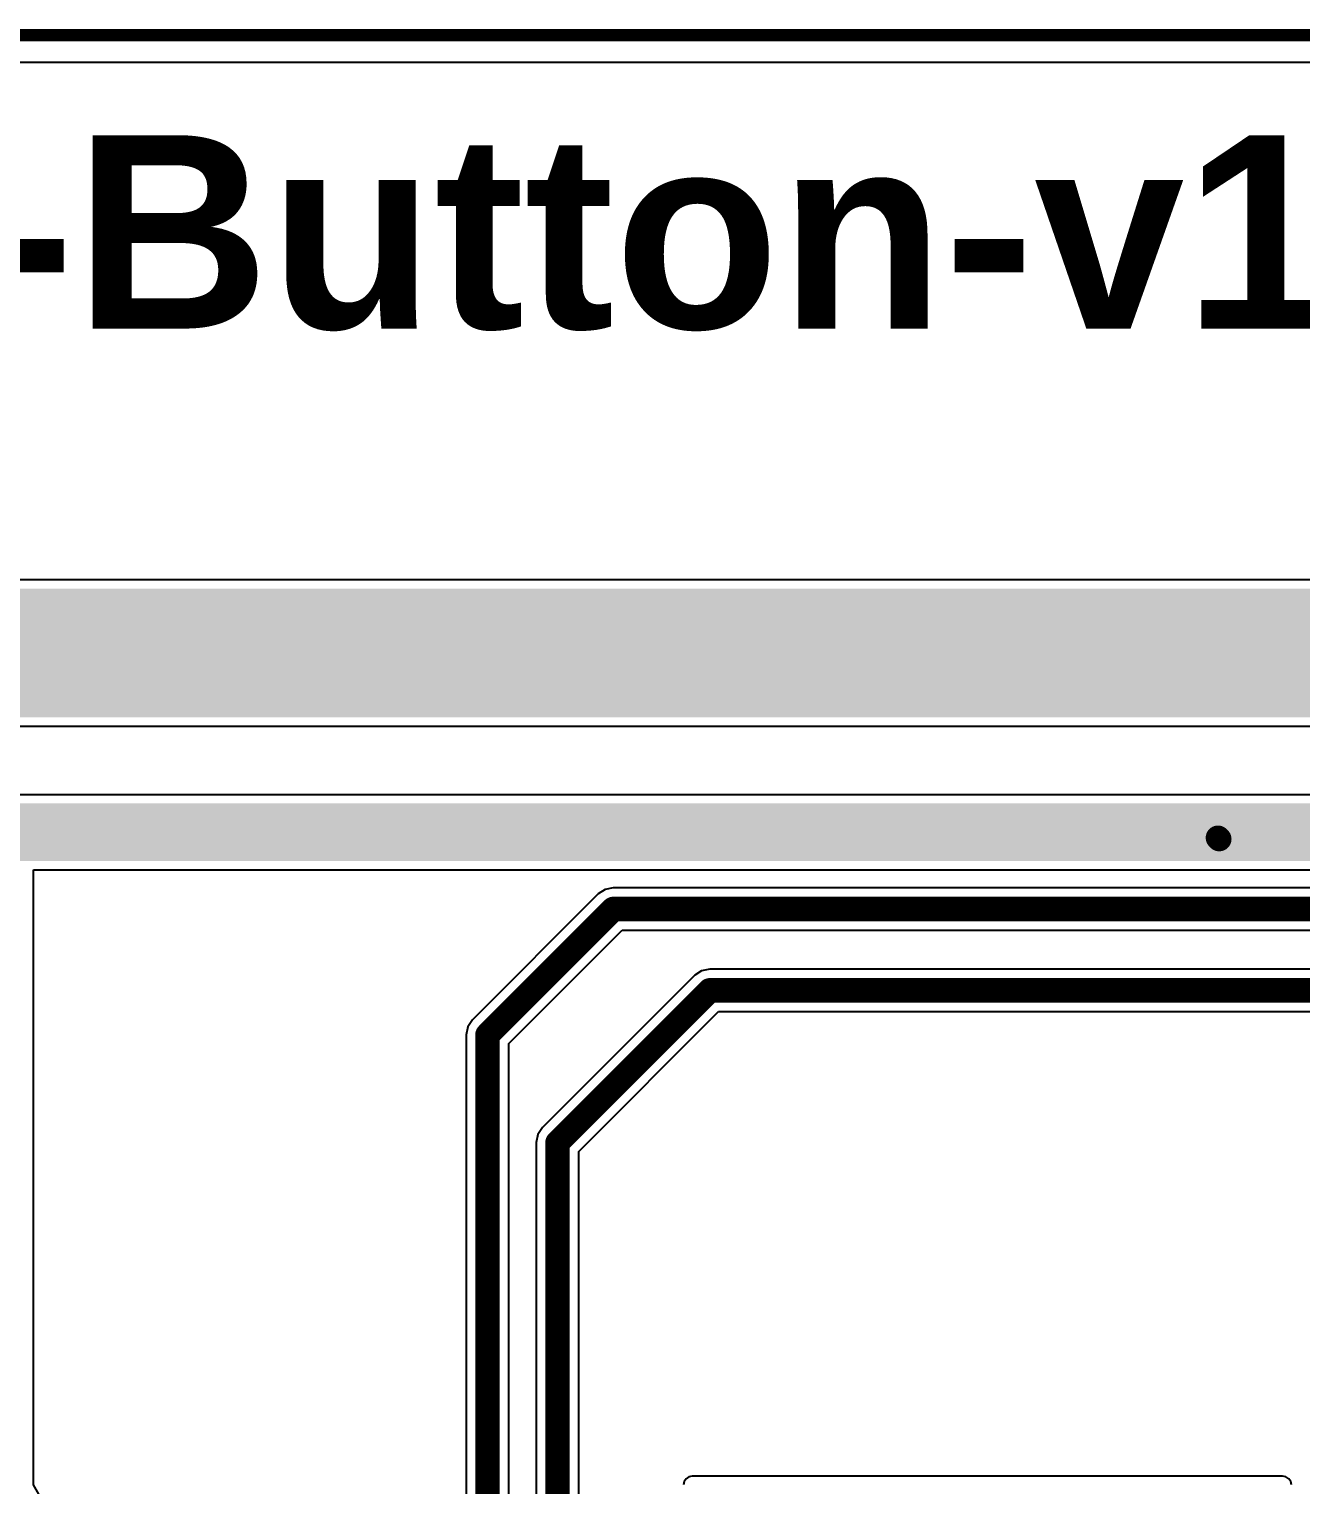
# Model space of a CAD drawing. Header units: inches. Extents: x -5 to 433, y -20 to 71.
# Drawn here: x 29.27 to 55.59, y 40.51 to 70.63 of the extents above; entities that cross this region are included whole.
import ezdxf

# ---------------------------------------------------------------- set-up
doc = ezdxf.new("R2010")
doc.units = ezdxf.units.IN
for name, color, linetype in [('Board Outline', 216, 'Continuous'), ('Top Layer', 1, 'Continuous'), ('Top Overlay', 2, 'Continuous')]:
    doc.layers.add(name, color=color, linetype=linetype)
doc.styles.add('Arial_Bold', font='', dxfattribs={"height": 0.2})
doc.styles.get('Arial_Bold').set_extended_font_data('Arial', bold=True)

msp = doc.modelspace()

# ---------------------------------------------------------------- hatches: boundary and pattern name
at = {"layer": 'Top Layer'}
for points in [[(8.89, 56.388), (76.581, 56.388), (76.581, 59.055), (8.89, 59.055)], [(24.106, 54.61), (24.106, 53.416), (64.541, 53.416), (64.541, 54.61)]]:
    msp.add_hatch(color=1, dxfattribs=at).paths.add_polyline_path(points)

# ---------------------------------------------------------------- linework, layer by layer
at = {"layer": 'Board Outline'}
msp.add_lwpolyline([(20, 70.5, 0.254, 0.254, 0), (60, 70.5, 0.254, 0.254, 0)], format="xyseb", dxfattribs=at)
at = {"layer": 'Top Layer'}
for p, q in [((20.086, 69.946), (59.983, 69.946)), ((76.581, 59.236), (8.89, 59.236)), ((14.151, 56.207), (74.203, 56.207)), ((64.541, 54.791), (24.106, 54.791)), ((29.365, 40.514), (29.365, 53.235)), ((29.365, 53.235), (64.541, 53.235)), ((41.051, 52.737), (38.449, 50.135)), ((41.194, 52.832), (41.051, 52.737)), ((41.362, 52.866), (41.194, 52.832)), ((63.525, 52.866), (41.362, 52.866)), ((39.201, 49.642), (41.544, 51.985)), ((41.544, 51.985), (63.525, 51.985)), ((43.046, 51.054), (39.897, 47.905)), ((43.189, 51.15), (43.046, 51.054)), ((43.358, 51.183), (43.189, 51.15)), ((64.122, 51.183), (43.358, 51.183)), ((40.648, 47.411), (43.54, 50.303)), ((43.54, 50.303), (64.122, 50.303)), ((38.354, 49.992), (38.32, 49.824)), ((38.449, 50.135), (38.354, 49.992)), ((38.32, 49.824), (38.32, 38.511)), ((39.201, 38.328), (39.201, 49.642)), ((39.897, 47.905), (39.801, 47.762)), ((39.801, 47.762), (39.768, 47.593)), ((39.768, 47.593), (39.768, 27.444)), ((40.648, 27.262), (40.648, 47.411)), ((42.926, 40.68), (42.867, 40.641)), ((42.996, 40.694), (42.926, 40.68)), ((55.21, 40.694), (42.996, 40.694)), ((55.279, 40.68), (55.21, 40.694)), ((55.338, 40.641), (55.279, 40.68)), ((33.167, 33.929), (29.365, 40.514)), ((42.828, 40.582), (42.814, 40.513)), ((42.867, 40.641), (42.828, 40.582)), ((55.377, 40.582), (55.338, 40.641)), ((55.391, 40.513), (55.377, 40.582))]:
    msp.add_line(p, q, dxfattribs=at)
for points in [[(53.873, 53.899, 0.508, 0.508, 0), (53.899, 53.873, 0.508, 0.508, 0)], [(38.76, 49.824, 0.508, 0.508, 0), (41.362, 52.426, 0.508, 0.508, 0)], [(41.362, 52.426, 0.508, 0.508, 0), (64.084, 52.426, 0.508, 0.508, 0)], [(40.208, 47.593, 0.508, 0.508, 0), (43.358, 50.743, 0.508, 0.508, 0)], [(43.358, 50.743, 0.508, 0.508, 0), (64.68, 50.743, 0.508, 0.508, 0)], [(38.76, 38.328, 0.508, 0.508, 0), (38.76, 49.824, 0.508, 0.508, 0)], [(40.208, 27.262, 0.508, 0.508, 0), (40.208, 47.593, 0.508, 0.508, 0)]]:
    msp.add_lwpolyline(points, format="xyseb", dxfattribs=at)
for points in [[(53.746, 53.899, 0.254, 0.254, 1), (54, 53.899, 0.254, 0.254, 1)], [(53.772, 53.873, 0.254, 0.254, 1), (54.026, 53.873, 0.254, 0.254, 1)], [(41.235, 52.426, 0.254, 0.254, 1), (41.489, 52.426, 0.254, 0.254, 1)], [(41.235, 52.426, 0.254, 0.254, 1), (41.489, 52.426, 0.254, 0.254, 1)], [(43.231, 50.743, 0.254, 0.254, 1), (43.485, 50.743, 0.254, 0.254, 1)], [(43.231, 50.743, 0.254, 0.254, 1), (43.485, 50.743, 0.254, 0.254, 1)], [(38.633, 49.824, 0.254, 0.254, 1), (38.887, 49.824, 0.254, 0.254, 1)], [(38.633, 49.824, 0.254, 0.254, 1), (38.887, 49.824, 0.254, 0.254, 1)], [(40.081, 47.593, 0.254, 0.254, 1), (40.335, 47.593, 0.254, 0.254, 1)], [(40.081, 47.593, 0.254, 0.254, 1), (40.335, 47.593, 0.254, 0.254, 1)]]:
    msp.add_lwpolyline(points, format="xyseb", close=True, dxfattribs=at)

# ---------------------------------------------------------------- texts
at = {"layer": 'Top Overlay', "style": 'Arial_Bold'}
msp.add_text('IoT-Button-v1.5', height=4, dxfattribs=at).set_placement((19.976, 64.433))

doc.saveas('drawing.dxf')
